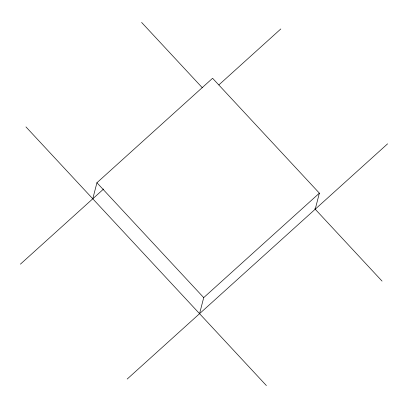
<?xml version="1.0" encoding="UTF-8"?>
<svg xmlns="http://www.w3.org/2000/svg" width="408" height="408" viewBox="0 0 408 408"><rect width="100%" height="100%" fill="white"/><g stroke="black" fill="none" stroke-linecap="round" stroke-linejoin="round"><path stroke-width="0.61" d="M92.779 198.793L96.931 182.743L212.588 78.275L319.372 193.157L315.221 209.207M199.563 313.675L203.714 297.621L319.372 193.157M20.4 264.17L103.637 188.986M218.902 84.874L280.816 28.948M127.184 379.052L387.6 143.83M141.612 22.43L202.368 87.797M314.777 208.733L382.046 281.102M96.931 182.743L203.714 297.621M25.954 126.898L266.388 385.57"/></g></svg>
